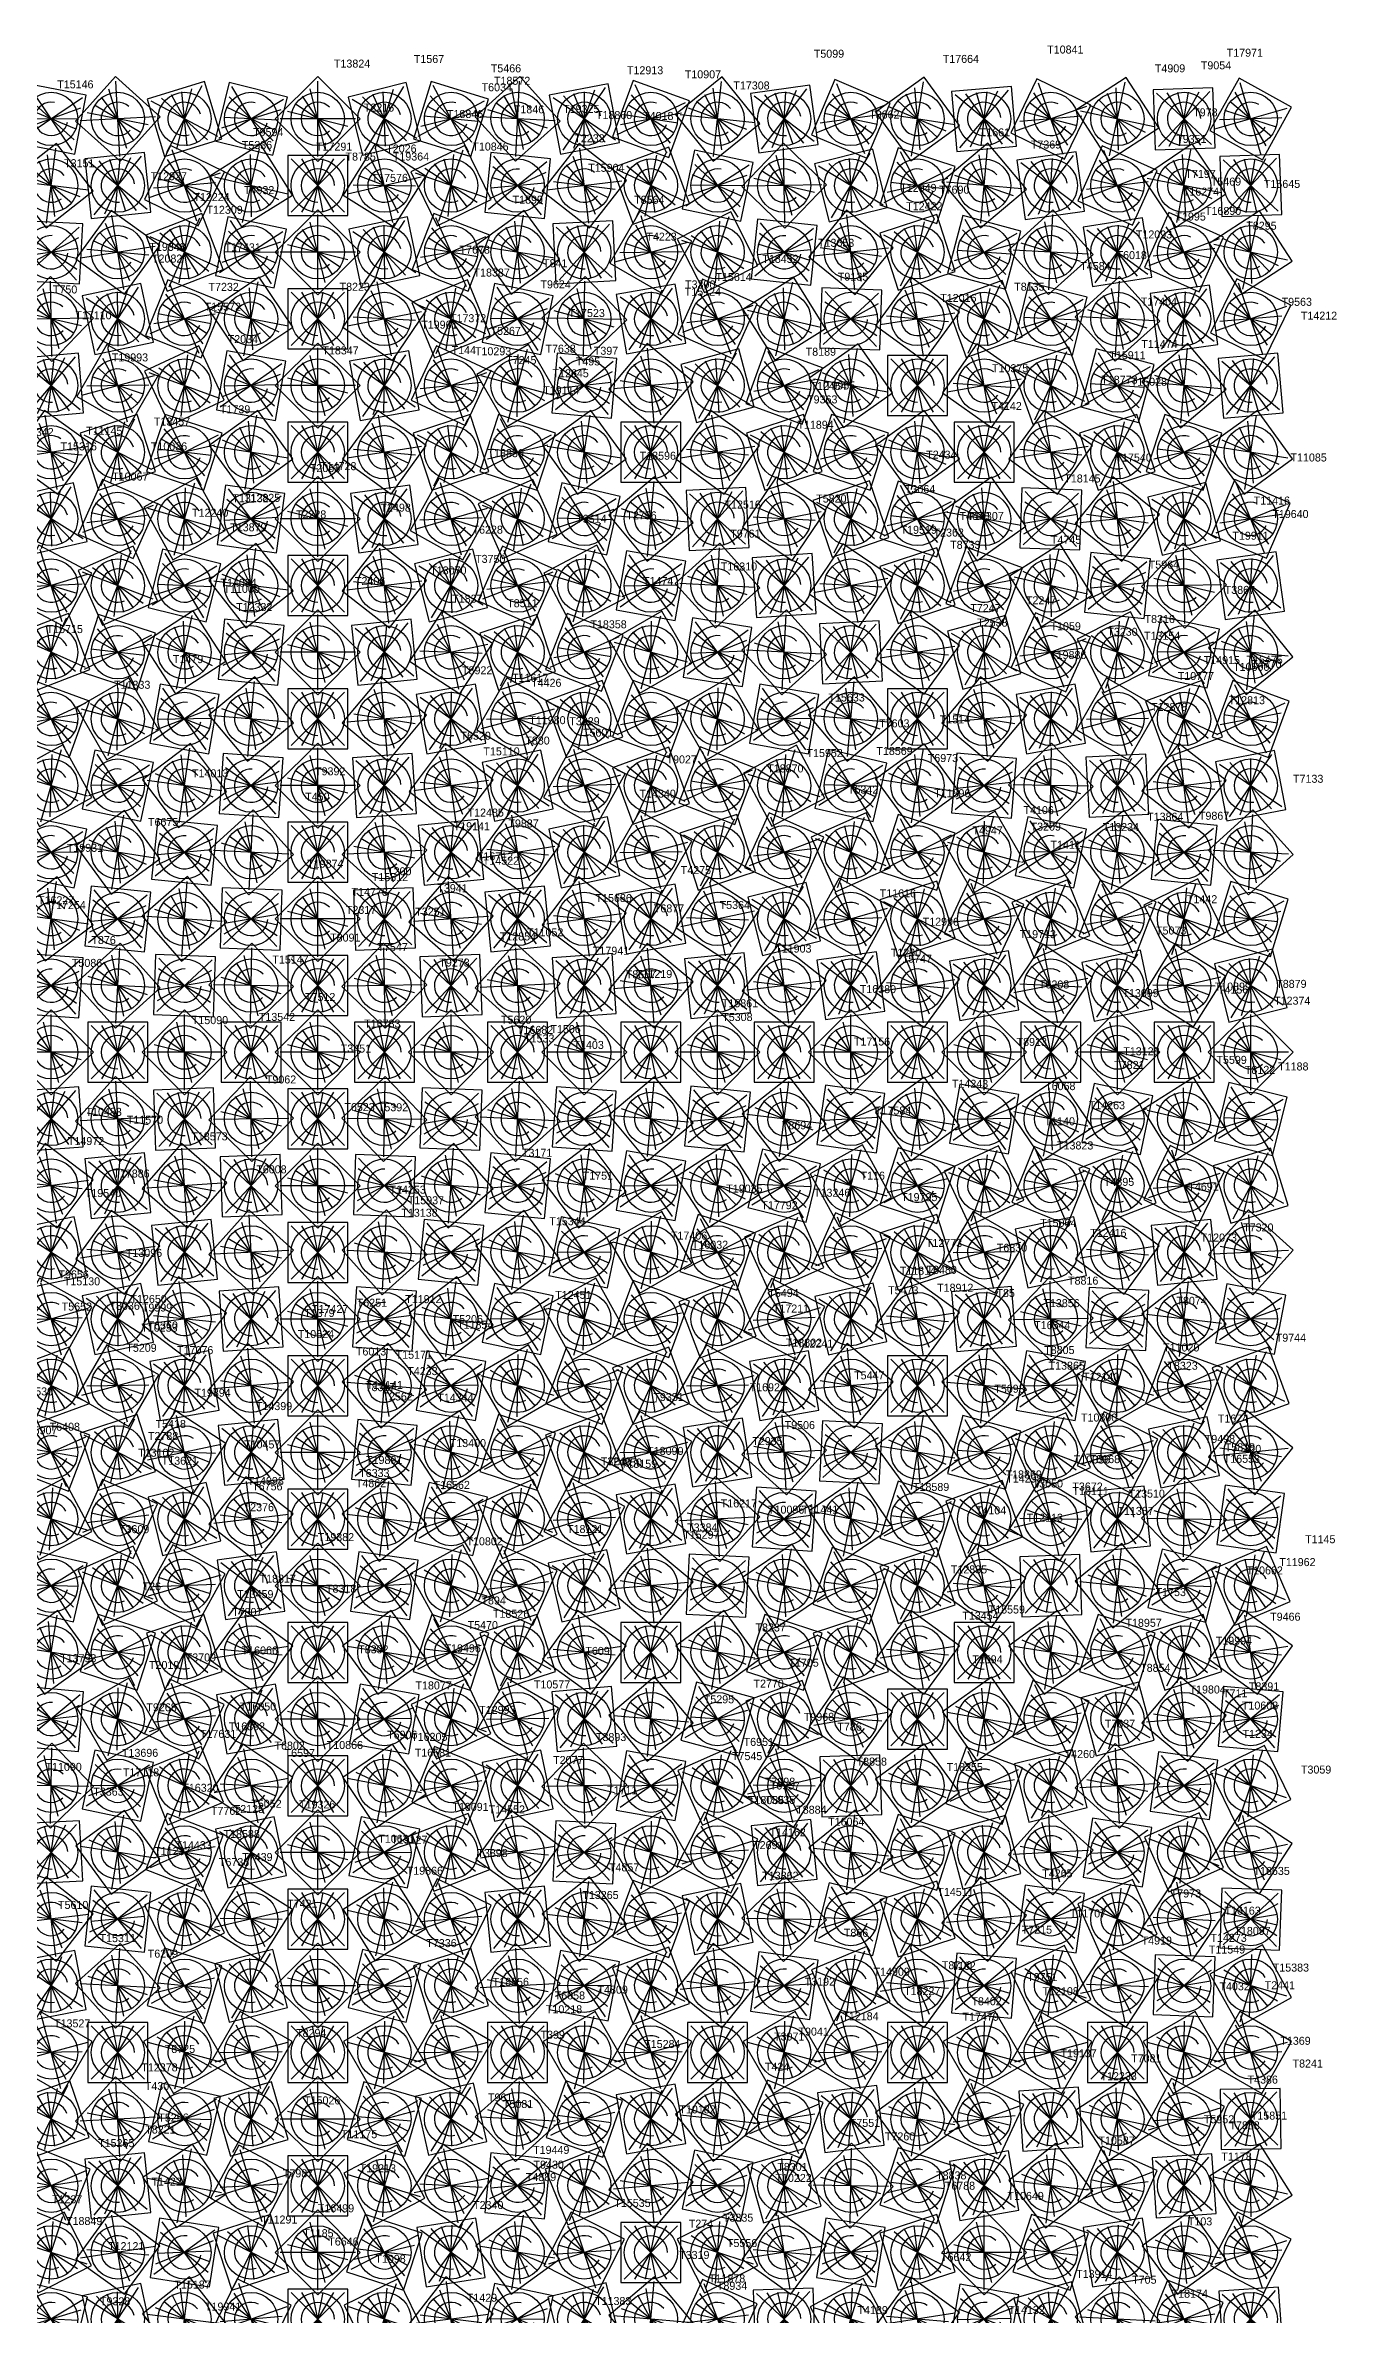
# Model space of a CAD drawing. Header units: metres. Extents: x -45 to 15052, y -45 to 15012.
# Drawn here: x 13091 to 15029, y 11607 to 15010 of the extents above; entities that cross this region are included whole.
import ezdxf

# ---------------------------------------------------------------- set-up
doc = ezdxf.new("R2010")
doc.units = ezdxf.units.M
for name, color, linetype in [('L0', 1, 'Continuous'), ('L1', 2, 'Continuous'), ('L10', 4, 'Continuous'), ('L11', 5, 'Continuous'), ('L2', 3, 'Continuous'), ('L3', 4, 'Continuous'), ('L4', 5, 'Continuous'), ('L5', 6, 'Continuous'), ('L6', 7, 'Continuous'), ('L7', 1, 'Continuous'), ('L8', 2, 'Continuous'), ('L9', 3, 'Continuous')]:
    doc.layers.add(name, color=color, linetype=linetype)

# ---------------------------------------------------------------- blocks, each defined once
blk = doc.blocks.new('CELL')
for p, q in [((-40, -40), (40, 40)), ((40, -40), (-40, 40)), ((-24, -40), (24, 40)), ((24, -40), (-24, 40)), ((-8, -40), (8, 40)), ((8, -40), (-8, 40))]:
    blk.add_line(p, q)
blk.add_lwpolyline([(-45, -45), (45, -45), (45, 45), (-45, 45)], close=True)
blk.add_circle((0, 0), 40)
blk.add_arc((0, 0), 25, 0, 270)

msp = doc.modelspace()

# ---------------------------------------------------------------- block references
at = {"layer": 'L0'}
for p, rotation in [((13900, 14900), 11), ((14000, 14800), 20), ((14100, 14700), 27), ((14200, 14600), 32), ((13100, 14500), 5), ((14300, 14500), 35), ((13200, 14400), 18), ((14400, 14400), 36), ((13300, 14300), 29), ((14500, 14300), 35), ((13400, 14200), 38), ((14600, 14200), 32), ((13500, 14100), 45), ((14700, 14100), 27), ((13600, 14000), 50), ((14800, 14000), 20), ((13700, 13900), 53), ((14900, 13900), 11), ((13800, 13800), 54), ((13900, 13700), 53), ((14000, 13600), 50), ((14100, 13500), 45), ((14200, 13400), 38), ((13100, 13300), 53), ((14300, 13300), 29), ((13200, 13200), 54), ((14400, 13200), 18), ((13300, 13100), 53), ((14500, 13100), 5), ((13400, 13000), 50), ((14600, 13000), 80), ((13500, 12900), 45), ((14700, 12900), 63), ((13600, 12800), 38), ((14800, 12800), 43.99999999999999), ((13700, 12700), 29), ((14900, 12700), 23), ((13800, 12600), 18), ((13900, 12500), 5), ((14000, 12400), 80), ((14100, 12300), 63), ((14200, 12200), 43.99999999999999), ((13100, 12100), 11), ((14300, 12100), 23), ((13300, 11900), 77.00000000000001), ((14500, 11900), 65), ((13400, 11800), 62), ((14600, 11800), 38), ((13500, 11700), 45), ((14700, 11700), 9), ((13600, 11600), 26), ((14800, 11600), 68)]:
    msp.add_blockref('CELL', p, dxfattribs=dict(at, rotation=rotation))
for p in [(13200, 12000), (14400, 12000)]:
    msp.add_blockref('CELL', p, dxfattribs=at)
at = {"layer": 'L1'}
for p, rotation in [((14000, 14900), 70), ((14100, 14800), 78), ((14200, 14700), 84), ((13100, 14600), 46), ((14300, 14600), 87.99999999999999), ((13200, 14500), 59.99999999999999), ((13300, 14400), 72), ((13400, 14300), 82), ((14600, 14300), 87.99999999999999), ((14700, 14200), 84), ((13600, 14100), 6), ((14800, 14100), 78), ((14900, 14000), 70), ((13700, 14000), 10), ((13800, 13900), 12), ((13900, 13800), 12), ((14000, 13700), 10), ((14100, 13600), 6), ((13100, 13400), 4), ((14300, 13400), 82), ((13200, 13300), 6), ((14400, 13300), 72), ((13300, 13200), 6), ((14500, 13200), 59.99999999999999), ((13400, 13100), 4), ((14600, 13100), 46), ((14700, 13000), 30), ((13600, 12900), 84), ((14800, 12900), 12), ((13700, 12800), 76), ((14900, 12800), 82), ((13800, 12700), 66), ((13900, 12600), 54), ((14000, 12500), 40), ((14100, 12400), 24), ((14200, 12300), 6), ((13100, 12200), 52.00000000000001), ((14300, 12200), 76), ((13200, 12100), 42), ((14400, 12100), 54), ((13300, 12000), 30), ((14500, 12000), 30), ((13400, 11900), 16), ((14600, 11900), 4), ((14700, 11800), 66), ((13600, 11700), 72), ((14800, 11700), 36), ((13700, 11600), 52.00000000000001), ((14900, 11600), 4)]:
    msp.add_blockref('CELL', p, dxfattribs=dict(at, rotation=rotation))
for p in [(14400, 14500), (14500, 14400), (13500, 14200), (14200, 13500), (13500, 13000), (13500, 11800)]:
    msp.add_blockref('CELL', p, dxfattribs=at)
at = {"layer": 'L10'}
for p, rotation in [((13700, 14900), 73), ((14900, 14900), 61), ((13800, 14800), 84), ((13900, 14700), 3), ((14000, 14600), 10), ((14100, 14500), 15), ((14200, 14400), 18), ((13100, 14300), 13), ((14300, 14300), 19), ((13200, 14200), 24), ((14400, 14200), 18), ((13300, 14100), 33), ((14500, 14100), 15), ((13400, 14000), 40), ((14600, 14000), 10), ((13500, 13900), 45), ((14700, 13900), 3), ((13600, 13800), 48), ((14800, 13800), 84), ((13700, 13700), 49), ((14900, 13700), 73), ((13800, 13600), 48), ((13900, 13500), 45), ((14000, 13400), 40), ((14100, 13300), 33), ((14200, 13200), 24), ((13100, 13100), 61), ((14300, 13100), 13), ((13200, 13000), 59.99999999999999), ((13300, 12900), 57.00000000000001), ((14500, 12900), 75.00000000000001), ((13400, 12800), 52.00000000000001), ((14600, 12800), 58), ((13500, 12700), 45), ((14700, 12700), 39), ((13600, 12600), 36), ((14800, 12600), 18), ((13700, 12500), 25), ((14900, 12500), 85), ((13800, 12400), 12), ((13900, 12300), 87), ((14000, 12200), 70), ((14100, 12100), 51), ((14200, 12000), 30), ((13100, 11900), 19), ((14300, 11900), 7), ((13200, 11800), 6), ((14400, 11800), 72), ((13300, 11700), 81), ((14500, 11700), 45), ((13400, 11600), 64), ((14600, 11600), 16)]:
    msp.add_blockref('CELL', p, dxfattribs=dict(at, rotation=rotation))
msp.add_blockref('CELL', (14400, 13000), dxfattribs=at)
at = {"layer": 'L11'}
for p, rotation in [((13800, 14900), 42), ((13900, 14800), 52.00000000000001), ((14000, 14700), 59.99999999999999), ((14100, 14600), 66), ((14200, 14500), 70), ((13100, 14400), 54), ((14300, 14400), 72), ((13200, 14300), 66), ((14400, 14300), 72), ((13300, 14200), 76), ((14500, 14200), 70), ((14600, 14100), 66), ((13400, 14100), 84), ((14700, 14000), 59.99999999999999), ((14800, 13900), 52.00000000000001), ((13600, 13900), 4), ((14900, 13800), 42), ((13700, 13800), 6), ((13800, 13700), 6), ((13900, 13600), 4), ((14100, 13400), 84), ((14200, 13300), 76), ((13100, 13200), 12), ((14300, 13200), 66), ((13200, 13100), 12), ((14400, 13100), 54), ((13300, 13000), 10), ((14500, 13000), 40), ((13400, 12900), 6), ((14600, 12900), 24), ((14700, 12800), 6), ((13600, 12700), 82), ((14800, 12700), 76), ((14900, 12600), 54), ((13700, 12600), 72), ((13800, 12500), 59.99999999999999), ((13900, 12400), 46), ((14000, 12300), 30), ((14100, 12200), 12), ((14200, 12100), 82), ((13100, 12000), 59.99999999999999), ((14300, 12000), 59.99999999999999), ((13200, 11900), 48), ((14400, 11900), 36), ((13300, 11800), 34), ((14500, 11800), 10), ((13400, 11700), 18), ((14600, 11700), 72), ((14700, 11600), 42)]:
    msp.add_blockref('CELL', p, dxfattribs=dict(at, rotation=rotation))
for p in [(13500, 14000), (14000, 13500), (13500, 12800), (13500, 11600)]:
    msp.add_blockref('CELL', p, dxfattribs=at)
at = {"layer": 'L2'}
for p, rotation in [((14100, 14900), 39), ((14200, 14800), 46), ((13100, 14700), 87), ((14300, 14700), 51), ((13200, 14600), 12), ((14400, 14600), 54), ((13300, 14500), 25), ((14500, 14500), 55), ((13400, 14400), 36), ((14600, 14400), 54), ((13500, 14300), 45), ((14700, 14300), 51), ((13600, 14200), 52.00000000000001), ((14800, 14200), 46), ((13700, 14100), 57.00000000000001), ((14900, 14100), 39), ((13800, 14000), 59.99999999999999), ((13900, 13900), 61), ((14000, 13800), 59.99999999999999), ((14100, 13700), 57.00000000000001), ((14200, 13600), 52.00000000000001), ((13100, 13500), 45), ((14300, 13500), 45), ((13200, 13400), 48), ((14400, 13400), 36), ((13300, 13300), 49), ((14500, 13300), 25), ((13400, 13200), 48), ((14600, 13200), 12), ((13500, 13100), 45), ((14700, 13100), 87), ((13600, 13000), 40), ((14800, 13000), 70), ((13700, 12900), 33), ((14900, 12900), 51), ((13800, 12800), 24), ((13900, 12700), 13), ((14100, 12500), 75.00000000000001), ((14200, 12400), 58), ((14300, 12300), 39), ((13100, 12300), 3), ((14400, 12200), 18), ((13200, 12200), 84), ((13300, 12100), 73), ((14500, 12100), 85), ((13400, 12000), 59.99999999999999), ((14600, 12000), 59.99999999999999), ((13500, 11900), 45), ((14700, 11900), 33), ((13600, 11800), 28), ((14800, 11800), 4), ((13700, 11700), 9), ((14900, 11700), 63), ((13800, 11600), 78)]:
    msp.add_blockref('CELL', p, dxfattribs=dict(at, rotation=rotation))
msp.add_blockref('CELL', (14000, 12600), dxfattribs=at)
at = {"layer": 'L3'}
for p, rotation in [((14200, 14900), 8), ((13100, 14800), 38), ((14300, 14800), 14), ((13200, 14700), 54), ((14400, 14700), 18), ((13300, 14600), 68), ((14500, 14600), 20), ((13400, 14500), 80), ((14600, 14500), 20), ((14700, 14400), 18), ((13600, 14300), 8), ((14800, 14300), 14), ((13700, 14200), 14), ((14900, 14200), 8), ((13800, 14100), 18), ((13900, 14000), 20), ((14000, 13900), 20), ((14100, 13800), 18), ((14200, 13700), 14), ((14300, 13600), 8), ((13100, 13600), 86.00000000000001), ((13300, 13400), 2), ((14500, 13400), 80), ((13400, 13300), 2), ((14600, 13300), 68), ((14700, 13200), 54), ((13600, 13100), 86.00000000000001), ((14800, 13100), 38), ((13700, 13000), 80), ((14900, 13000), 20), ((13800, 12900), 72), ((13900, 12800), 62), ((14000, 12700), 50), ((14100, 12600), 36), ((14200, 12500), 20), ((13100, 12400), 43.99999999999999), ((14300, 12400), 2), ((13200, 12300), 36), ((14400, 12300), 72), ((13300, 12200), 26), ((14500, 12200), 50), ((13400, 12100), 14), ((14600, 12100), 26), ((13600, 11900), 74), ((14800, 11900), 62), ((13700, 11800), 56), ((14900, 11800), 32), ((13800, 11700), 36), ((13900, 11600), 14)]:
    msp.add_blockref('CELL', p, dxfattribs=dict(at, rotation=rotation))
for p in [(13500, 14400), (13200, 13500), (14400, 13500), (13500, 13200), (13500, 12000), (14700, 12000)]:
    msp.add_blockref('CELL', p, dxfattribs=at)
at = {"layer": 'L4'}
for p, rotation in [((13100, 14900), 79), ((14300, 14900), 67.00000000000001), ((13200, 14800), 6), ((14400, 14800), 72), ((13300, 14700), 21), ((14500, 14700), 75.00000000000001), ((13400, 14600), 34), ((14600, 14600), 76), ((13500, 14500), 45), ((14700, 14500), 75.00000000000001), ((13600, 14400), 54), ((14800, 14400), 72), ((13700, 14300), 61), ((14900, 14300), 67.00000000000001), ((13800, 14200), 66), ((13900, 14100), 68.99999999999999), ((14000, 14000), 70), ((14100, 13900), 68.99999999999999), ((14200, 13800), 66), ((13100, 13700), 37), ((14300, 13700), 61), ((13200, 13600), 42), ((14400, 13600), 54), ((13300, 13500), 45), ((14500, 13500), 45), ((13400, 13400), 46), ((14600, 13400), 34), ((13500, 13300), 45), ((14700, 13300), 21), ((13600, 13200), 42), ((14800, 13200), 6), ((13700, 13100), 37), ((14900, 13100), 79), ((13800, 13000), 30), ((13900, 12900), 21), ((14000, 12800), 10), ((14100, 12700), 87), ((14200, 12600), 72), ((14300, 12500), 55), ((13100, 12500), 85), ((14400, 12400), 36), ((13200, 12400), 78), ((13300, 12300), 68.99999999999999), ((14500, 12300), 15), ((13400, 12200), 58), ((14600, 12200), 82), ((13500, 12100), 45), ((14700, 12100), 57.00000000000001), ((13600, 12000), 30), ((14800, 12000), 30), ((13700, 11900), 13), ((14900, 11900), 1), ((13800, 11800), 84), ((13900, 11700), 63), ((14000, 11600), 40)]:
    msp.add_blockref('CELL', p, dxfattribs=dict(at, rotation=rotation))
at = {"layer": 'L5'}
for p, rotation in [((13200, 14900), 48), ((14400, 14900), 36), ((13300, 14800), 64), ((14500, 14800), 40), ((13400, 14700), 78), ((14600, 14700), 42), ((14700, 14600), 42), ((13600, 14500), 10), ((14800, 14500), 40), ((13700, 14400), 18), ((14900, 14400), 36), ((13800, 14300), 24), ((13900, 14200), 28), ((14000, 14100), 30), ((14100, 14000), 30), ((14200, 13900), 28), ((13100, 13800), 78), ((14300, 13800), 24), ((14400, 13700), 18), ((13200, 13700), 84), ((14500, 13600), 10), ((13300, 13600), 87.99999999999999), ((14700, 13400), 78), ((13600, 13300), 87.99999999999999), ((14800, 13300), 64), ((13700, 13200), 84), ((14900, 13200), 48), ((13800, 13100), 78), ((13900, 13000), 70), ((14000, 12900), 59.99999999999999), ((14100, 12800), 48), ((14200, 12700), 34), ((13100, 12600), 36), ((14300, 12600), 18), ((13200, 12500), 30), ((13300, 12400), 22), ((14500, 12400), 70), ((14600, 12300), 48), ((13400, 12300), 12), ((14700, 12200), 24), ((13600, 12100), 76), ((14800, 12100), 87.99999999999999), ((13700, 12000), 59.99999999999999), ((14900, 12000), 59.99999999999999), ((13800, 11900), 42), ((13900, 11800), 22), ((14100, 11600), 66)]:
    msp.add_blockref('CELL', p, dxfattribs=dict(at, rotation=rotation))
for p in [(13500, 14600), (13400, 13500), (14600, 13500), (13500, 13400), (14400, 12500), (13500, 12200), (14000, 11700)]:
    msp.add_blockref('CELL', p, dxfattribs=at)
at = {"layer": 'L6'}
for p, rotation in [((13300, 14900), 17), ((14500, 14900), 5), ((13400, 14800), 32), ((14600, 14800), 8), ((13500, 14700), 45), ((14700, 14700), 9), ((13600, 14600), 56), ((14800, 14600), 8), ((13700, 14500), 65), ((14900, 14500), 5), ((13800, 14400), 72), ((13900, 14300), 77.00000000000001), ((14000, 14200), 80), ((14100, 14100), 81), ((14200, 14000), 80), ((13100, 13900), 29), ((14300, 13900), 77.00000000000001), ((13200, 13800), 36), ((14400, 13800), 72), ((13300, 13700), 41), ((14500, 13700), 65), ((13400, 13600), 43.99999999999999), ((14600, 13600), 56), ((13500, 13500), 45), ((14700, 13500), 45), ((13600, 13400), 43.99999999999999), ((14800, 13400), 32), ((13700, 13300), 41), ((14900, 13300), 17), ((13800, 13200), 36), ((13900, 13100), 29), ((14000, 13000), 20), ((14100, 12900), 9), ((14200, 12800), 86.00000000000001), ((13100, 12700), 77.00000000000001), ((14300, 12700), 71), ((14400, 12600), 54), ((13200, 12600), 72), ((13300, 12500), 65), ((14500, 12500), 35), ((13400, 12400), 56), ((14600, 12400), 14), ((13500, 12300), 45), ((14700, 12300), 81), ((13600, 12200), 32), ((14800, 12200), 56), ((13700, 12100), 17), ((14900, 12100), 29), ((13900, 11900), 71), ((14000, 11800), 50), ((14100, 11700), 27), ((14200, 11600), 2)]:
    msp.add_blockref('CELL', p, dxfattribs=dict(at, rotation=rotation))
msp.add_blockref('CELL', (13800, 12000), dxfattribs=at)
at = {"layer": 'L7'}
for p, rotation in [((13400, 14900), 76), ((14600, 14900), 64), ((14700, 14800), 66), ((13600, 14700), 12), ((14800, 14700), 66), ((13700, 14600), 22), ((14900, 14600), 64), ((13800, 14500), 30), ((13900, 14400), 36), ((14000, 14300), 40), ((14100, 14200), 42), ((14200, 14100), 42), ((13100, 14000), 70), ((14300, 14000), 40), ((14400, 13900), 36), ((13200, 13900), 78), ((14500, 13800), 30), ((13300, 13800), 84), ((14600, 13700), 22), ((13400, 13700), 87.99999999999999), ((14700, 13600), 12), ((13700, 13400), 87.99999999999999), ((14900, 13400), 76), ((13800, 13300), 84), ((13900, 13200), 78), ((14000, 13100), 70), ((14100, 13000), 59.99999999999999), ((14200, 12900), 48), ((13100, 12800), 28), ((14300, 12800), 34), ((13200, 12700), 24), ((14400, 12700), 18), ((13300, 12600), 18), ((13400, 12500), 10), ((14600, 12500), 70), ((14700, 12400), 48), ((14800, 12300), 24), ((13600, 12300), 78), ((13700, 12200), 64), ((14900, 12200), 87.99999999999999), ((13800, 12100), 48), ((13900, 12000), 30), ((14000, 11900), 10), ((14100, 11800), 78), ((14200, 11700), 54), ((13100, 11600), 76), ((14300, 11600), 28)]:
    msp.add_blockref('CELL', p, dxfattribs=dict(at, rotation=rotation))
for p in [(13500, 14800), (13500, 13600), (13600, 13500), (14800, 13500), (14500, 12600), (13500, 12400)]:
    msp.add_blockref('CELL', p, dxfattribs=at)
at = {"layer": 'L8'}
for p, rotation in [((13500, 14900), 45), ((14700, 14900), 33), ((13600, 14800), 58), ((14800, 14800), 34), ((13700, 14700), 68.99999999999999), ((14900, 14700), 33), ((13800, 14600), 78), ((13900, 14500), 85), ((14100, 14300), 3), ((14200, 14200), 4), ((13100, 14100), 21), ((14300, 14100), 3), ((13200, 14000), 30), ((13300, 13900), 37), ((14500, 13900), 85), ((13400, 13800), 42), ((14600, 13800), 78), ((13500, 13700), 45), ((14700, 13700), 68.99999999999999), ((13600, 13600), 46), ((14800, 13600), 58), ((13700, 13500), 45), ((14900, 13500), 45), ((13800, 13400), 42), ((13900, 13300), 37), ((14000, 13200), 30), ((14100, 13100), 21), ((14200, 13000), 10), ((13100, 12900), 68.99999999999999), ((14300, 12900), 87), ((13200, 12800), 66), ((14400, 12800), 72), ((13300, 12700), 61), ((14500, 12700), 55), ((13400, 12600), 54), ((14600, 12600), 36), ((13500, 12500), 45), ((14700, 12500), 15), ((13600, 12400), 34), ((14800, 12400), 82), ((13700, 12300), 21), ((14900, 12300), 57.00000000000001), ((13800, 12200), 6), ((13900, 12100), 79), ((14000, 12000), 59.99999999999999), ((14100, 11900), 39), ((14200, 11800), 16), ((13100, 11700), 27), ((14300, 11700), 81), ((13200, 11600), 12), ((14400, 11600), 54)]:
    msp.add_blockref('CELL', p, dxfattribs=dict(at, rotation=rotation))
for p in [(14000, 14400), (14400, 14000)]:
    msp.add_blockref('CELL', p, dxfattribs=at)
at = {"layer": 'L9'}
for p, rotation in [((13600, 14900), 14), ((14800, 14900), 2), ((13700, 14800), 26), ((14900, 14800), 2), ((13800, 14700), 36), ((13900, 14600), 43.99999999999999), ((14000, 14500), 50), ((14100, 14400), 54), ((14200, 14300), 56), ((14300, 14200), 56), ((13100, 14200), 62), ((14400, 14100), 54), ((13200, 14100), 72), ((14500, 14000), 50), ((13300, 14000), 80), ((14600, 13900), 43.99999999999999), ((13400, 13900), 86.00000000000001), ((14700, 13800), 36), ((14800, 13700), 26), ((13600, 13700), 2), ((14900, 13600), 14), ((13700, 13600), 2), ((13900, 13400), 86.00000000000001), ((14000, 13300), 80), ((14100, 13200), 72), ((14200, 13100), 62), ((13100, 13000), 20), ((14300, 13000), 50), ((13200, 12900), 18), ((14400, 12900), 36), ((13300, 12800), 14), ((14500, 12800), 20), ((13400, 12700), 8), ((14600, 12700), 2), ((14700, 12600), 72), ((14800, 12500), 50), ((13600, 12500), 80), ((13700, 12400), 68), ((14900, 12400), 26), ((13800, 12300), 54), ((13900, 12200), 38), ((14000, 12100), 20), ((14200, 11900), 68), ((13100, 11800), 68), ((14300, 11800), 43.99999999999999), ((13200, 11700), 54), ((14400, 11700), 18), ((13300, 11600), 38), ((14500, 11600), 80)]:
    msp.add_blockref('CELL', p, dxfattribs=dict(at, rotation=rotation))
for p in [(13500, 13800), (13800, 13500), (13500, 12600), (14100, 12000)]:
    msp.add_blockref('CELL', p, dxfattribs=at)

# ---------------------------------------------------------------- texts
at = {"layer": 'L3'}
for s, p in [('T10841', (14594.6, 14998.1)), ('T13824', (13524.3, 14977)), ('T1567', (13644.2, 14983.9)), ('T5466', (13759.7, 14969.9)), ('T12913', (13964, 14967)), ('T5099', (14244.4, 14991.8)), ('T17664', (14437.9, 14984)), ('T4909', (14756.2, 14969.9)), ('T9054', (14825.2, 14974.4)), ('T17971', (14864, 14993.3)), ('T15146', (13109.1, 14945.9)), ('T6034', (13745.9, 14941.5)), ('T18572', (13764.5, 14951.2)), ('T10907', (14050.8, 14960.9)), ('T17308', (14123.7, 14944.2)), ('T2216', (13569.2, 14911)), ('T18846', (13693.9, 14901.4)), ('T1846', (13794.3, 14908.4)), ('T19325', (13868.3, 14909.1)), ('T18860', (13917.5, 14899.8)), ('T4018', (13988.3, 14898.5)), ('T3662', (14327.5, 14900.6)), ('T978', (14813.7, 14903.9)), ('T9594', (13403, 14874.2)), ('T2233', (13885, 14864.9)), ('T1661', (14493.4, 14873.9)), ('T9351', (14788.2, 14864)), ('T3151', (13119.4, 14827.6)), ('T5336', (13386.1, 14854.9)), ('T17291', (13497.4, 14852.5)), ('T8785', (13541.7, 14837.5)), ('T2026', (13602.8, 14849.6)), ('T19364', (13612.7, 14837.6)), ('T10846', (13732, 14852.6)), ('T7369', (14570.1, 14855.6)), ('T12927', (13249.3, 14808)), ('T17576', (13580.9, 14805.6)), ('T15904', (13905.9, 14820.7)), ('T7197', (14802, 14811.6)), ('T5469', (14840.1, 14800)), ('T15645', (14919.8, 14796.5)), ('T12224', (13313.5, 14776.8)), ('T4932', (13389.3, 14787.2)), ('T1899', (13792.4, 14772.9)), ('T8564', (13974.8, 14772.7)), ('T12949', (14374.1, 14790.5)), ('T12422', (14383, 14763)), ('T7690', (14432.4, 14787.9)), ('T16274', (14798.2, 14784.9)), ('T12309', (13333, 14757.7)), ('T1995', (14787.1, 14747.6)), ('T16890', (14831.4, 14756)), ('T8295', (14893.4, 14733.8)), ('T19348', (13247.4, 14702.1)), ('T17431', (13360.1, 14701.4)), ('T7678', (13712.8, 14697.9)), ('T4223', (13993.2, 14717.4)), ('T13653', (14250.7, 14708.2)), ('T12093', (14727.7, 14720.7)), ('T2082', (13251.3, 14684.6)), ('T18387', (13733.8, 14663.6)), ('T841', (13838.1, 14677.6)), ('T18452', (14167.2, 14684.1)), ('T4584', (14644.3, 14673.4)), ('T6018', (14698.7, 14689.7)), ('T750', (13102.6, 14638.2)), ('T7232', (13336.1, 14642.1)), ('T8223', (13532.8, 14642.2)), ('T9624', (13834.2, 14645.9)), ('T15124', (14050.7, 14634.8)), ('T3390', (14051.2, 14645.8)), ('T15614', (14096.8, 14656.9)), ('T9135', (14280.5, 14657.4)), ('T12016', (14434.1, 14625.5)), ('T8135', (14545.1, 14642.4)), ('T17110', (13136.2, 14599.5)), ('T15572', (13330.3, 14612.3)), ('T17372', (13698.4, 14595.1)), ('T17523', (13876.4, 14602.9)), ('T17404', (14735, 14620.1)), ('T9563', (14946.4, 14619.7)), ('T14212', (14975.3, 14598.9)), ('T2034', (13364.9, 14563.7)), ('T19961', (13655.3, 14585.4)), ('T5267', (13759.3, 14576.1)), ('T11474', (14735.8, 14556.4)), ('T19993', (13191, 14536.3)), ('T18347', (13507, 14546.8)), ('T144', (13700.9, 14547.2)), ('T10293', (13735.9, 14545.5)), ('T7245', (13782.7, 14532.3)), ('T7638', (13841.7, 14549.4)), ('T495', (13887.2, 14530.3)), ('T397', (13914.3, 14546.3)), ('T8189', (14232.2, 14544.8)), ('T15911', (14687.9, 14539.6)), ('T12645', (13852.3, 14512.5)), ('T12454', (14239.3, 14493.5)), ('T9955', (14261, 14494.3)), ('T10375', (14511.8, 14520.1)), ('T18773', (14675.8, 14502.8)), ('T15028', (14720, 14499.8)), ('T1739', (13353.3, 14458.5)), ('T19114', (13838.4, 14487.1)), ('T9363', (14234.3, 14473.3)), ('T4142', (14511, 14463.4)), ('T4342', (13058.2, 14424.3)), ('T11145', (13152.5, 14426.2)), ('T13457', (13254.1, 14440.1)), ('T11894', (14219.8, 14435.3)), ('T15316', (13114.1, 14402.8)), ('T10036', (13249.6, 14402.9)), ('T18830', (13754.9, 14392.7)), ('T13596', (13983.1, 14388.8)), ('T2434', (14413, 14390.4)), ('T17540', (14697.1, 14386.1)), ('T11085', (14959.7, 14386.2)), ('T10067', (13191.5, 14357.6)), ('T2063', (13488.2, 14370.3)), ('T14728', (13503.7, 14373.2)), ('T18145', (14620.3, 14354.7)), ('T13132', (13371.9, 14325.1)), ('T12825', (13389.2, 14325.7)), ('T5820', (14248, 14324.6)), ('T3064', (14381.1, 14338.8)), ('T11416', (14904.5, 14321.6)), ('T12240', (13311.4, 14303.3)), ('T2228', (13467.3, 14300.9)), ('T2498', (13594.2, 14311)), ('T3514', (13887.9, 14294.2)), ('T2756', (13963.1, 14299.3)), ('T12516', (14110.4, 14315.6)), ('T4678', (14462.9, 14298.4)), ('T10307', (14475, 14298.5)), ('T19640', (14932.4, 14301.4)), ('T13879', (13368.7, 14281.5)), ('T6228', (13732.3, 14277.9)), ('T9761', (14119, 14272)), ('T19519', (14374.6, 14277.7)), ('T2362', (14424.1, 14273.6)), ('T8733', (14449, 14255.2)), ('T4745', (14600.2, 14262.7)), ('T19911', (14872.5, 14268.8)), ('T13070', (13668.8, 14216.8)), ('T3750', (13736.1, 14234.1)), ('T16310', (14104.9, 14222.7)), ('T5964', (14747, 14225.5)), ('T14084', (13353.9, 14198.3)), ('T11000', (13358.6, 14189.1)), ('T2406', (13555.8, 14200.8)), ('T1474', (13988.1, 14200.9)), ('T3867', (14861, 14187.6)), ('T12332', (13377.5, 14161.9)), ('T1837', (13701.8, 14174.4)), ('T8511', (13784.3, 14167.6)), ('T7247', (14479.2, 14160.4)), ('T2247', (14562.7, 14172)), ('T15715', (13093.2, 14128.8)), ('T18358', (13909.2, 14136)), ('T2538', (14489.6, 14138.6)), ('T1059', (14599.6, 14133.1)), ('T3230', (14684.8, 14124.8)), ('T13154', (14739.9, 14118.7)), ('T8316', (14740.7, 14143.9)), ('T1479', (13282.6, 14083.7)), ('T19886', (14599, 14090)), ('T14915', (14829.5, 14082.3)), ('T16475', (14893.6, 14082.8)), ('T11333', (13194.4, 14045.3)), ('T8922', (13716.5, 14067)), ('T11617', (13791.7, 14055.7)), ('T4426', (13820.2, 14048.3)), ('T10777', (14790.6, 14058.4)), ('T10500', (14873.6, 14072.1)), ('T4770', (14900.7, 14076.5)), ('T15633', (14266.4, 14026.2)), ('T12878', (14750.5, 14012)), ('T12813', (14867, 14022.1)), ('T11980', (13817.5, 13992.2)), ('T3329', (13877.5, 13990.6)), ('T7603', (14342.5, 13987.4)), ('T1514', (14433.3, 13993.4)), ('T6520', (13714.2, 13968.9)), ('T15110', (13748.6, 13945.4)), ('T880', (13811.5, 13961.6)), ('T5601', (13898, 13973.5)), ('T15952', (14233.5, 13942.9)), ('T18569', (14338.3, 13946)), ('T14013', (13311.3, 13912.5)), ('T9392', (13496, 13915.5)), ('T9027', (14023.4, 13933.4)), ('T18870', (14174.5, 13919.8)), ('T6973', (14415.4, 13935.4)), ('T450', (13481.2, 13877.5)), ('T14340', (13982.9, 13882)), ('T6342', (14295.6, 13888.1)), ('T11896', (14424.9, 13882.6)), ('T7133', (14963.5, 13904.3)), ('T12485', (13724.9, 13853.6)), ('T4106', (14559.1, 13857.3)), ('T13864', (14744.6, 13847.4)), ('T9867', (14822.3, 13848.8)), ('T6675', (13245.3, 13839.5)), ('T19141', (13704, 13833.2)), ('T9887', (13786.1, 13837.3)), ('T4947', (14482.4, 13826.9)), ('T3209', (14569.7, 13832.5)), ('T13234', (14678, 13831.8)), ('T19931', (13123.4, 13800.7)), ('T19874', (13484.2, 13776.9)), ('T16712', (13738.7, 13787.9)), ('T14522', (13747.6, 13781.4)), ('T1411', (14599.5, 13805.3)), ('T15512', (13581.2, 13756.8)), ('T200', (13604.1, 13765.6)), ('T3941', (13679.5, 13740.2)), ('T4275', (14044.7, 13767.3)), ('T16227', (13080.3, 13722.1)), ('T17254', (13097.5, 13714.9)), ('T2317', (13542.3, 13707.7)), ('T14778', (13550.8, 13734.6)), ('T3251', (13646.3, 13705)), ('T15686', (13916.9, 13725.4)), ('T6877', (14004.4, 13709.9)), ('T5364', (14103.1, 13715)), ('T11616', (14343.3, 13732.5)), ('T1442', (14804.3, 13723.7)), ('T11052', (13814.1, 13674)), ('T12996', (14407.8, 13689.9)), ('T19713', (14553.3, 13671.3)), ('T5073', (14757.9, 13676.7)), ('T876', (13160.4, 13662.4)), ('T8091', (13518.6, 13666.1)), ('T7547', (13589.6, 13651.8)), ('T12854', (13773.2, 13667.8)), ('T17941', (13912.9, 13646.4)), ('T11903', (14186.5, 13649.6)), ('T1290', (14359.9, 13643.5)), ('T5086', (13131.1, 13628.1)), ('T15147', (13431.9, 13633.2)), ('T9273', (13682.4, 13628.6)), ('T8567', (13962.3, 13610.9)), ('T11219', (13977.5, 13611.5)), ('T15747', (14367.3, 13634.5)), ('T7512', (13480.9, 13577)), ('T16380', (14313.4, 13588.8)), ('T6208', (14582.2, 13595.8)), ('T13099', (14707.5, 13582.8)), ('T10899', (14845.9, 13592.6)), ('T4156', (14850.9, 13588.1)), ('T12374', (14935.1, 13571.5)), ('T8879', (14938.3, 13596.7)), ('T15090', (13311.1, 13542.3)), ('T13542', (13411.6, 13547.1)), ('T16783', (13569.7, 13537.1)), ('T5620', (13775, 13542.9)), ('T15861', (14106.4, 13567.6)), ('T5308', (14107, 13546.9)), ('T16682', (13798.9, 13527.6)), ('T1533', (13809.7, 13514.8)), ('T1506', (13849.2, 13528.9)), ('T1403', (13883.8, 13505.1)), ('T17156', (14304.6, 13510.2)), ('T8913', (14548.7, 13509.6)), ('T3451', (13534.5, 13499.7)), ('T7821', (14695.2, 13475.1)), ('T13128', (14708.8, 13495.6)), ('T5599', (14848.6, 13482.7)), ('T8122', (14891.3, 13467.7)), ('T1188', (14941.2, 13472.8)), ('T9062', (13422.2, 13453.3)), ('T14243', (14451.7, 13446.8)), ('T6068', (14591.5, 13443.3)), ('T10483', (13151.6, 13404.7)), ('T6523', (13540, 13411.9)), ('T5392', (13590.2, 13411.6)), ('T17584', (14336.2, 13406.7)), ('T14263', (14657, 13414.6)), ('T11570', (13213.6, 13392.9)), ('T18573', (13310.3, 13367.9)), ('T8694', (14196.4, 13384.5)), ('T1140', (14590.8, 13390.6)), ('T14972', (13125.1, 13360.9)), ('T3171', (13806.5, 13343.3)), ('T13823', (14609.4, 13354.3)), ('T17886', (13193.3, 13312.2)), ('T6008', (13407.8, 13318.5)), ('T1751', (13897.6, 13309)), ('T116', (14314.6, 13309)), ('T4895', (14679.7, 13299.7)), ('T19540', (13150.4, 13282.9)), ('T14253', (13607.6, 13288)), ('T15937', (13635.1, 13272.1)), ('T19035', (14113, 13289.6)), ('T17792', (14165.7, 13264.7)), ('T13246', (14244.7, 13283.4)), ('T19795', (14375.4, 13276.8)), ('T4691', (14806.5, 13292.6)), ('T13138', (13625.5, 13253.4)), ('T15344', (13847.5, 13240.6)), ('T15064', (14584, 13238.2)), ('T7320', (14888.7, 13231.3)), ('T17406', (14030, 13219.1)), ('T16032', (14061.4, 13205.4)), ('T12773', (14412.6, 13208.1)), ('T6830', (14519, 13200.9)), ('T12416', (14659.2, 13223.2)), ('T12073', (14824.9, 13216.2)), ('T9656', (13111, 13161)), ('T13096', (13212.1, 13193.2)), ('T11814', (14373.4, 13166.4)), ('T8480', (14413.5, 13167.8)), ('T15130', (13119, 13150.5)), ('T12451', (13856.4, 13130.2)), ('T5494', (14176.2, 13133)), ('T5473', (14355.9, 13137.1)), ('T18912', (14429.4, 13140.9)), ('T85', (14518.5, 13133)), ('T8816', (14625.9, 13151.6)), ('T5652', (13115.8, 13112.7)), ('T8036', (13187.5, 13113.8)), ('T12650', (13219, 13124.1)), ('T9999', (13236.1, 13111.2)), ('T1379', (13479.8, 13103.1)), ('T17427', (13491.5, 13109)), ('T6251', (13558.5, 13118.4)), ('T11912', (13631.3, 13123.8)), ('T5206', (13702.4, 13093.9)), ('T17211', (14182.9, 13109.7)), ('T13856', (14588.9, 13117.8)), ('T8074', (14788.6, 13121.3)), ('T10233', (13235.2, 13081)), ('T6360', (13244.7, 13084.4)), ('T10624', (13470.1, 13071.4)), ('T11854', (13709.1, 13085.3)), ('T18802', (14202.4, 13058.6)), ('T16544', (14575.1, 13084.8)), ('T9744', (14937.6, 13066)), ('T5209', (13212.8, 13050.8)), ('T17076', (13288.9, 13047.3)), ('T6013', (13557.3, 13045.3)), ('T15171', (13616.9, 13040.4)), ('T12241', (14219.1, 13057.2)), ('T8805', (14590.1, 13047.5)), ('T13865', (14596.7, 13024)), ('T11020', (14768.6, 13051.3)), ('T8323', (14775, 13023.9)), ('T8317', (13571, 12991.8)), ('T11141', (13573.3, 12995)), ('T4233', (13634.4, 13015.9)), ('T16923', (14148.1, 12991.6)), ('T5447', (14304.9, 13009.5)), ('T12140', (14648.4, 13007.3)), ('T3530', (13057.3, 12985.4)), ('T19894', (13315, 12983.4)), ('T14399', (13407.2, 12963.4)), ('T2562', (13597.1, 12977.8)), ('T14344', (13679.4, 12976.1)), ('T9331', (14003.7, 12977)), ('T5093', (14515.3, 12989.4)), ('T15907', (13054.9, 12927)), ('T6408', (13097.7, 12932.4)), ('T5418', (13256.7, 12936.6)), ('T9506', (14200.6, 12934.9)), ('T10390', (14645.3, 12946.2)), ('T1674', (14850.7, 12944.7)), ('T13102', (13230.5, 12893.4)), ('T2788', (13245.2, 12918.5)), ('T10457', (13389.5, 12905.9)), ('T13400', (13698.1, 12907.9)), ('T18090', (13994.4, 12896.2)), ('T2935', (14152.1, 12910.9)), ('T9498', (14831.1, 12914.2)), ('T5818', (14861.1, 12901.6)), ('T20', (14888.2, 12899.2)), ('T13621', (13265.9, 12881.4)), ('T6333', (13562.2, 12863)), ('T19891', (13572.5, 12882.5)), ('T3243', (13924.8, 12880.6)), ('T4850', (13941.1, 12878.8)), ('T18159', (13954.9, 12876.8)), ('T18869', (14532.2, 12860.9)), ('T14293', (14533.2, 12854.7)), ('T10336', (14634.6, 12883.3)), ('T8968', (14658.5, 12883.8)), ('T16553', (14859.5, 12884.3)), ('T14998', (13394.7, 12851.1)), ('T6756', (13401.6, 12843)), ('T4862', (13557.2, 12847.7)), ('T16562', (13673.9, 12845.2)), ('T18589', (14393.2, 12842.1)), ('T3050', (14572.8, 12847.3)), ('T3672', (14632.4, 12842.7)), ('T10111', (14632.6, 12835.8)), ('T13510', (14716.8, 12832.1)), ('T2376', (13388.8, 12811.7)), ('T16217', (14104.7, 12817.4)), ('T10096', (14175.7, 12808.1)), ('T11441', (14226.7, 12808.2)), ('T4104', (14487.6, 12807)), ('T12113', (14563.9, 12795.9)), ('T11387', (14700, 12806.2)), ('T3609', (13201.8, 12778.8)), ('T19382', (13500.2, 12766.9)), ('T10802', (13723.2, 12760.6)), ('T18121', (13874.1, 12779)), ('T15297', (14048.4, 12770.4)), ('T3384', (14054.3, 12781.4)), ('T1145', (14981.6, 12763.7)), ('T12835', (14450, 12718.4)), ('T11962', (14942.9, 12729.4)), ('T26', (13237.2, 12693)), ('T18817', (13412.8, 12704.5)), ('T8318', (13512.4, 12689.5)), ('T1753', (14757.3, 12684.4)), ('T10662', (14893.8, 12716.9)), ('T7807', (13371.5, 12654.6)), ('T13459', (13379.1, 12681.4)), ('T894', (13745.7, 12671.9)), ('T18526', (13763, 12651.8)), ('T18559', (14506.8, 12658.3)), ('T5470', (13724.9, 12634.9)), ('T8237', (14156.9, 12631.3)), ('T13454', (14467.3, 12649)), ('T18957', (14712.1, 12638.3)), ('T9466', (14929.2, 12647.5)), ('T13793', (13113.4, 12585.2)), ('T3709', (13301.9, 12586.4)), ('T16066', (13385.8, 12596.9)), ('T8392', (13560.7, 12598.5)), ('T19496', (13690.3, 12600.1)), ('T609', (13901.6, 12596.2)), ('T1594', (14482.2, 12583.6)), ('T19994', (14847.7, 12611.5)), ('T2019', (13246.8, 12575.1)), ('T1705', (14206.3, 12578.5)), ('T8854', (14734.1, 12570.8)), ('T18077', (13646.7, 12544.4)), ('T10577', (13824.4, 12545.9)), ('T5295', (14079.3, 12523.6)), ('T2770', (14153.9, 12547.1)), ('T19804', (14808.2, 12538.3)), ('T711', (14858.5, 12532.5)), ('T10608', (14886.8, 12514.2)), ('T8391', (14897.3, 12543)), ('T9268', (13242.9, 12511.6)), ('T16392', (13366.5, 12483)), ('T16050', (13383.2, 12512.8)), ('T12993', (13742.3, 12507.8)), ('T9968', (14229.4, 12497.3)), ('T786', (14279.8, 12482.6)), ('T7637', (14681.1, 12487.1)), ('T17631', (13323.2, 12471.7)), ('T6802', (13435.1, 12454.2)), ('T10866', (13513.5, 12455.1)), ('T6906', (13604.1, 12470.5)), ('T16205', (13640.2, 12467.3)), ('T3893', (13917.5, 12467)), ('T6951', (14139.1, 12459.7)), ('T1234', (14887.8, 12471.8)), ('T11090', (13091.5, 12422.3)), ('T13696', (13206.2, 12443.3)), ('T17118', (13207.7, 12414.1)), ('T6597', (13450.3, 12443.1)), ('T16581', (13645.6, 12443.6)), ('T2077', (13853.2, 12432.6)), ('T7545', (14121.6, 12438.4)), ('T8858', (14308.6, 12430.2)), ('T18255', (14443.7, 12422)), ('T4260', (14620.8, 12441.5)), ('T3059', (14975.4, 12418.2)), ('T3363', (13163.2, 12385)), ('T16320', (13296.8, 12390.9)), ('T1711', (13934.2, 12387.2)), ('T7998', (14171, 12400)), ('T6957', (14178.3, 12394.3)), ('T7762', (13339.7, 12356.3)), ('T2125', (13373.9, 12359)), ('T5052', (13400.3, 12366.9)), ('T19326', (13472, 12365.9)), ('T10091', (13702, 12362.3)), ('T14552', (13756.5, 12358.4)), ('T18085', (14145.5, 12372.4)), ('T5935', (14171.1, 12372.8)), ('T8884', (14218, 12358)), ('T18588', (13358.7, 12321.6)), ('T10631', (13590.9, 12314.4)), ('T19127', (13610.2, 12313)), ('T14162', (14178, 12324.2)), ('T16064', (14265.9, 12340)), ('T11237', (13254.5, 12295.9)), ('T14433', (13286.5, 12304.8)), ('T6736', (13351.7, 12279.5)), ('T7439', (13386.7, 12287)), ('T3898', (13739.5, 12293)), ('T2691', (14153.3, 12304.9)), ('T19866', (13633.5, 12266.5)), ('T4857', (13937, 12271.5)), ('T13862', (14167, 12259)), ('T4265', (14587.2, 12262.4)), ('T16635', (14904.2, 12266.2)), ('T5610', (13110.3, 12215.2)), ('T7421', (13454.1, 12217.1)), ('T13265', (13897.1, 12230.1)), ('T14511', (14429.8, 12234.7)), ('T7973', (14780, 12232.4)), ('T866', (14289.5, 12173.4)), ('T7215', (14556.4, 12178.1)), ('T11707', (14628.6, 12202.4)), ('T16163', (14860.6, 12206.6)), ('T18097', (14875.5, 12176.2)), ('T15311', (13172.6, 12165.4)), ('T6209', (13244.9, 12142.1)), ('T7336', (13663, 12157.9)), ('T4919', (14736.3, 12161.8)), ('T11549', (14837.2, 12148.3)), ('T14273', (14839.6, 12165.8)), ('T14909', (14334.1, 12115)), ('T8700', (14436.5, 12124.8)), ('T182', (14450.8, 12123.8)), ('T9751', (14564.5, 12106.9)), ('T15383', (14933.1, 12121.2)), ('T18856', (13762.5, 12099.8)), ('T6058', (13855.6, 12079.4)), ('T4809', (13919.9, 12088.1)), ('T3192', (14230.7, 12100.1)), ('T18227', (14379.9, 12085.9)), ('T8402', (14480.9, 12070.7)), ('T12108', (14587.6, 12085.8)), ('T4032', (14853.1, 12093.1)), ('T2441', (14921, 12094.7)), ('T13527', (13104.3, 12037.5)), ('T10218', (13842.4, 12058.7)), ('T12184', (14287.2, 12048.2)), ('T17479', (14467.6, 12047.4)), ('T8294', (13467.5, 12023.1)), ('T399', (13834.3, 12020.5)), ('T15284', (13989.9, 12006.6)), ('T3071', (14184.7, 12017.8)), ('T9041', (14221.4, 12025.2)), ('T1369', (14944.5, 12011.4)), ('T12378', (13235.3, 11971.5)), ('T8725', (13270.5, 11999.2)), ('T424', (14171, 11972.4)), ('T19137', (14614.5, 11992.6)), ('T7081', (14720.6, 11985)), ('T8241', (14962.8, 11977.3)), ('T430', (13240.5, 11943.5)), ('T12233', (14674.6, 11958.3)), ('T4386', (14895.3, 11953.2)), ('T15026', (13479.5, 11922)), ('T961', (13755.5, 11926.4)), ('T5081', (13777.8, 11916.5)), ('T10182', (14042.7, 11908.5)), ('T8221', (13241.2, 11878.3)), ('T5256', (13260.8, 11896.3)), ('T11175', (13534.8, 11871.3)), ('T7551', (14298.4, 11888.2)), ('T7260', (14351.1, 11868)), ('T5952', (14829.7, 11893.7)), ('T7858', (14868.1, 11884.5)), ('T15851', (14900.2, 11899.2)), ('T15265', (13170.5, 11857.9)), ('T19449', (13823.2, 11847.8)), ('T10587', (14671.6, 11861.8)), ('T1178', (14856, 11837.8)), ('T1422', (13250.5, 11800.1)), ('T7987', (13447.7, 11812.6)), ('T19213', (13562.9, 11820.2)), ('T4889', (13812.2, 11807)), ('T9430', (13823.8, 11825.6)), ('T10222', (14186.9, 11805.7)), ('T8301', (14189.6, 11822.2)), ('T8838', (14427.9, 11809.5)), ('T1237', (13101.2, 11773.7)), ('T2340', (13733.1, 11765.1)), ('T15535', (13945.1, 11768.2)), ('T6788', (14440.9, 11794)), ('T10649', (14535.1, 11778.7)), ('T18849', (13122.3, 11741.1)), ('T11291', (13415, 11743.3)), ('T16499', (13500.2, 11760.2)), ('T274', (14056.8, 11737.1)), ('T3835', (14108.1, 11746.1)), ('T103', (14805.7, 11740.5)), ('T12121', (13185.4, 11703.4)), ('T1185', (13478.3, 11722.8)), ('T6646', (13515.8, 11710.3)), ('T5556', (14114, 11708)), ('T1098', (13586.5, 11684.4)), ('T3319', (14042.3, 11690.2)), ('T6642', (14435.3, 11687)), ('T15187', (13284.9, 11645.8)), ('T11878', (14087.1, 11654.9)), ('T8934', (14099, 11643.9)), ('T13914', (14638.1, 11661.8)), ('T705', (14722.1, 11653)), ('T18174', (14781.3, 11632)), ('T9328', (13173.2, 11620.7)), ('T19941', (13330.8, 11612.8)), ('T1429', (13723.7, 11626)), ('T11383', (13916.2, 11621.1)), ('T4189', (14310, 11607.5)), ('T14132', (14536.6, 11607.7))]:
    msp.add_text(s, height=12, dxfattribs=at).set_placement(p)

doc.saveas('drawing.dxf')
